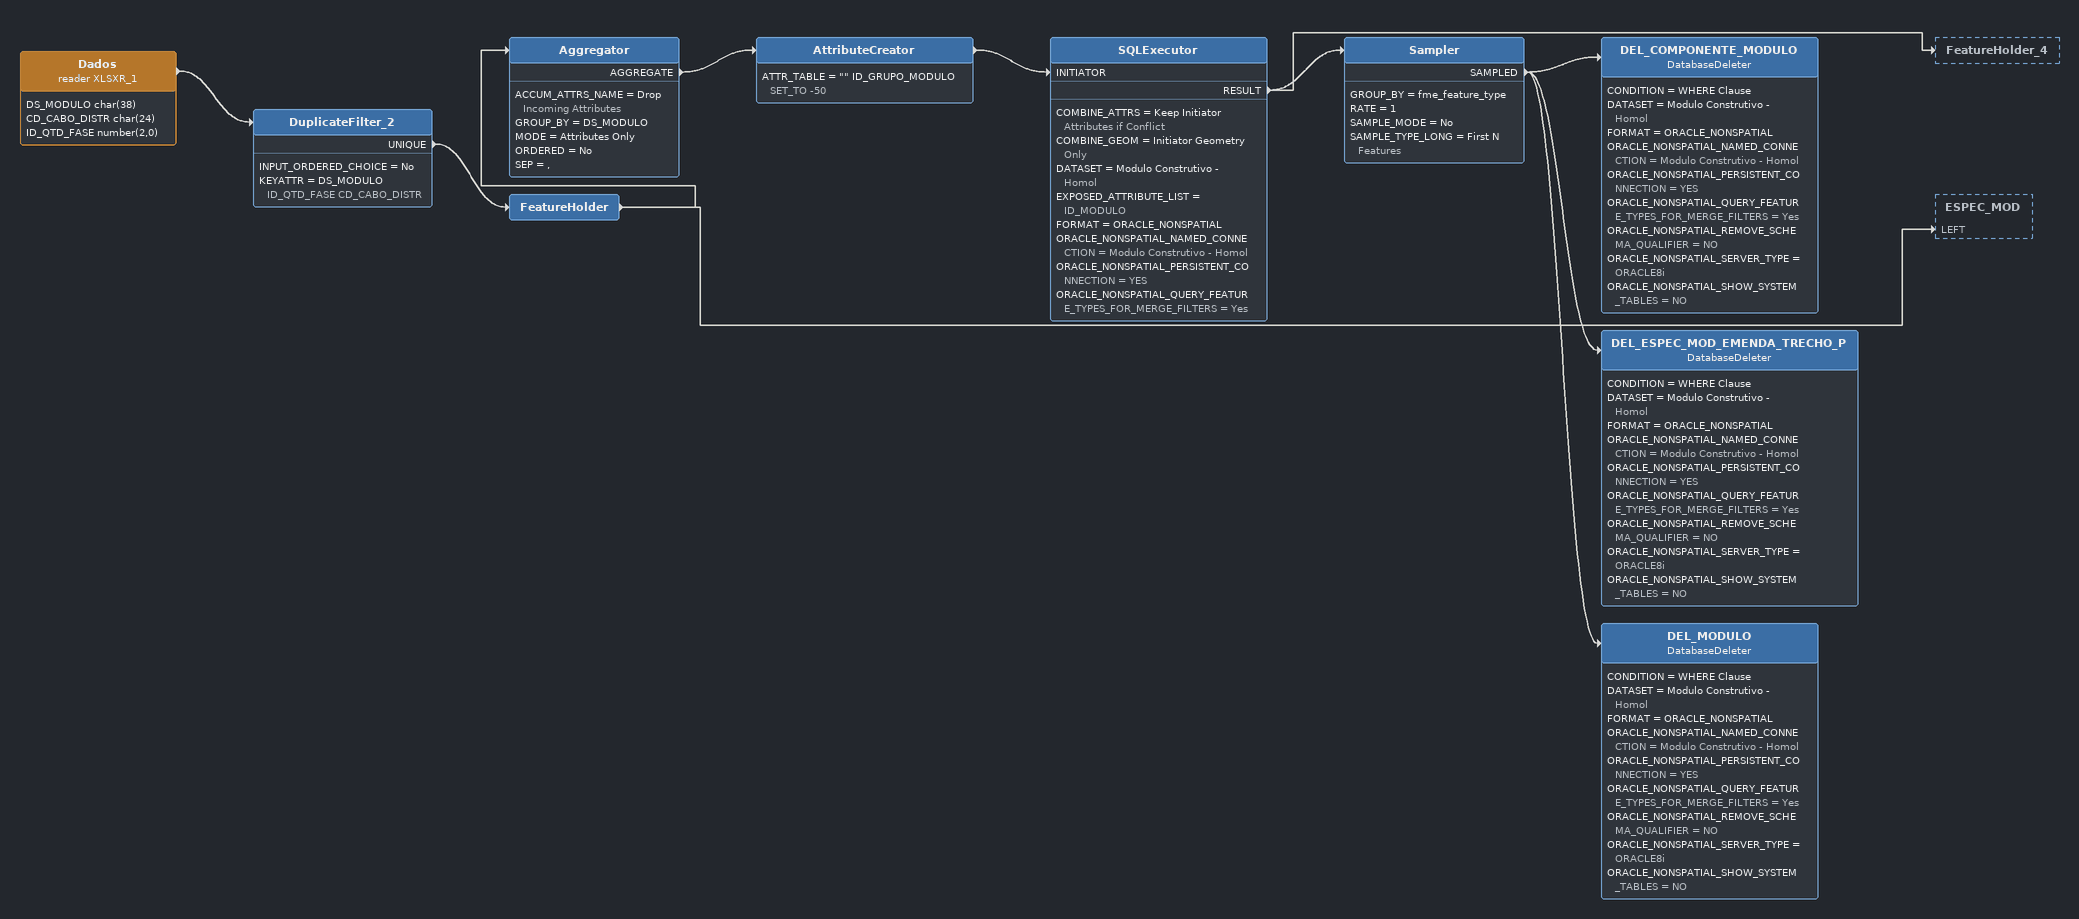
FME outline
Dados (reader XLSXR_1)
    attributes: DS_MODULO char(38), CD_CABO_DISTR char(24), ID_QTD_FASE number(2,0)
    -> DuplicateFilter_2
DuplicateFilter_2
    INPUT_ORDERED_CHOICE = No
    KEYATTR = DS_MODULO ID_QTD_FASE CD_CABO_DISTR
    UNIQUE -> FeatureHolder
FeatureHolder
    -> Aggregator
    -> ESPEC_MOD [LEFT]
Aggregator
    ACCUM_ATTRS_NAME = Drop Incoming Attributes
    GROUP_BY = DS_MODULO
    MODE = Attributes Only
    ORDERED = No
    SEP = ,
    AGGREGATE -> AttributeCreator
AttributeCreator
    ATTR_TABLE = "" ID_GRUPO_MODULO SET_TO -50
    -> SQLExecutor [INITIATOR]
SQLExecutor
    COMBINE_ATTRS = Keep Initiator Attributes if Conflict
    COMBINE_GEOM = Initiator Geometry Only
    DATASET = Modulo Construtivo - Homol
    EXPOSED_ATTRIBUTE_LIST = ID_MODULO
    FORMAT = ORACLE_NONSPATIAL
    ORACLE_NONSPATIAL_NAMED_CONNECTION = Modulo Construtivo - Homol
    ORACLE_NONSPATIAL_PERSISTENT_CONNECTION = YES
    ORACLE_NONSPATIAL_QUERY_FEATURE_TYPES_FOR_MERGE_FILTERS = Yes
    RESULT -> Sampler
    RESULT -> FeatureHolder_4
Sampler
    GROUP_BY = fme_feature_type
    RATE = 1
    SAMPLE_MODE = No
    SAMPLE_TYPE_LONG = First N Features
    SAMPLED -> DEL_COMPONENTE_MODULO
    SAMPLED -> DEL_ESPEC_MOD_EMENDA_TRECHO_P
    SAMPLED -> DEL_MODULO
DEL_COMPONENTE_MODULO: DatabaseDeleter
    CONDITION = WHERE Clause
    DATASET = Modulo Construtivo - Homol
    FORMAT = ORACLE_NONSPATIAL
    ORACLE_NONSPATIAL_NAMED_CONNECTION = Modulo Construtivo - Homol
    ORACLE_NONSPATIAL_PERSISTENT_CONNECTION = YES
    ORACLE_NONSPATIAL_QUERY_FEATURE_TYPES_FOR_MERGE_FILTERS = Yes
    ORACLE_NONSPATIAL_REMOVE_SCHEMA_QUALIFIER = NO
    ORACLE_NONSPATIAL_SERVER_TYPE = ORACLE8i
    ORACLE_NONSPATIAL_SHOW_SYSTEM_TABLES = NO
DEL_ESPEC_MOD_EMENDA_TRECHO_P: DatabaseDeleter
    CONDITION = WHERE Clause
    DATASET = Modulo Construtivo - Homol
    FORMAT = ORACLE_NONSPATIAL
    ORACLE_NONSPATIAL_NAMED_CONNECTION = Modulo Construtivo - Homol
    ORACLE_NONSPATIAL_PERSISTENT_CONNECTION = YES
    ORACLE_NONSPATIAL_QUERY_FEATURE_TYPES_FOR_MERGE_FILTERS = Yes
    ORACLE_NONSPATIAL_REMOVE_SCHEMA_QUALIFIER = NO
    ORACLE_NONSPATIAL_SERVER_TYPE = ORACLE8i
    ORACLE_NONSPATIAL_SHOW_SYSTEM_TABLES = NO
DEL_MODULO: DatabaseDeleter
    CONDITION = WHERE Clause
    DATASET = Modulo Construtivo - Homol
    FORMAT = ORACLE_NONSPATIAL
    ORACLE_NONSPATIAL_NAMED_CONNECTION = Modulo Construtivo - Homol
    ORACLE_NONSPATIAL_PERSISTENT_CONNECTION = YES
    ORACLE_NONSPATIAL_QUERY_FEATURE_TYPES_FOR_MERGE_FILTERS = Yes
    ORACLE_NONSPATIAL_REMOVE_SCHEMA_QUALIFIER = NO
    ORACLE_NONSPATIAL_SERVER_TYPE = ORACLE8i
    ORACLE_NONSPATIAL_SHOW_SYSTEM_TABLES = NO
